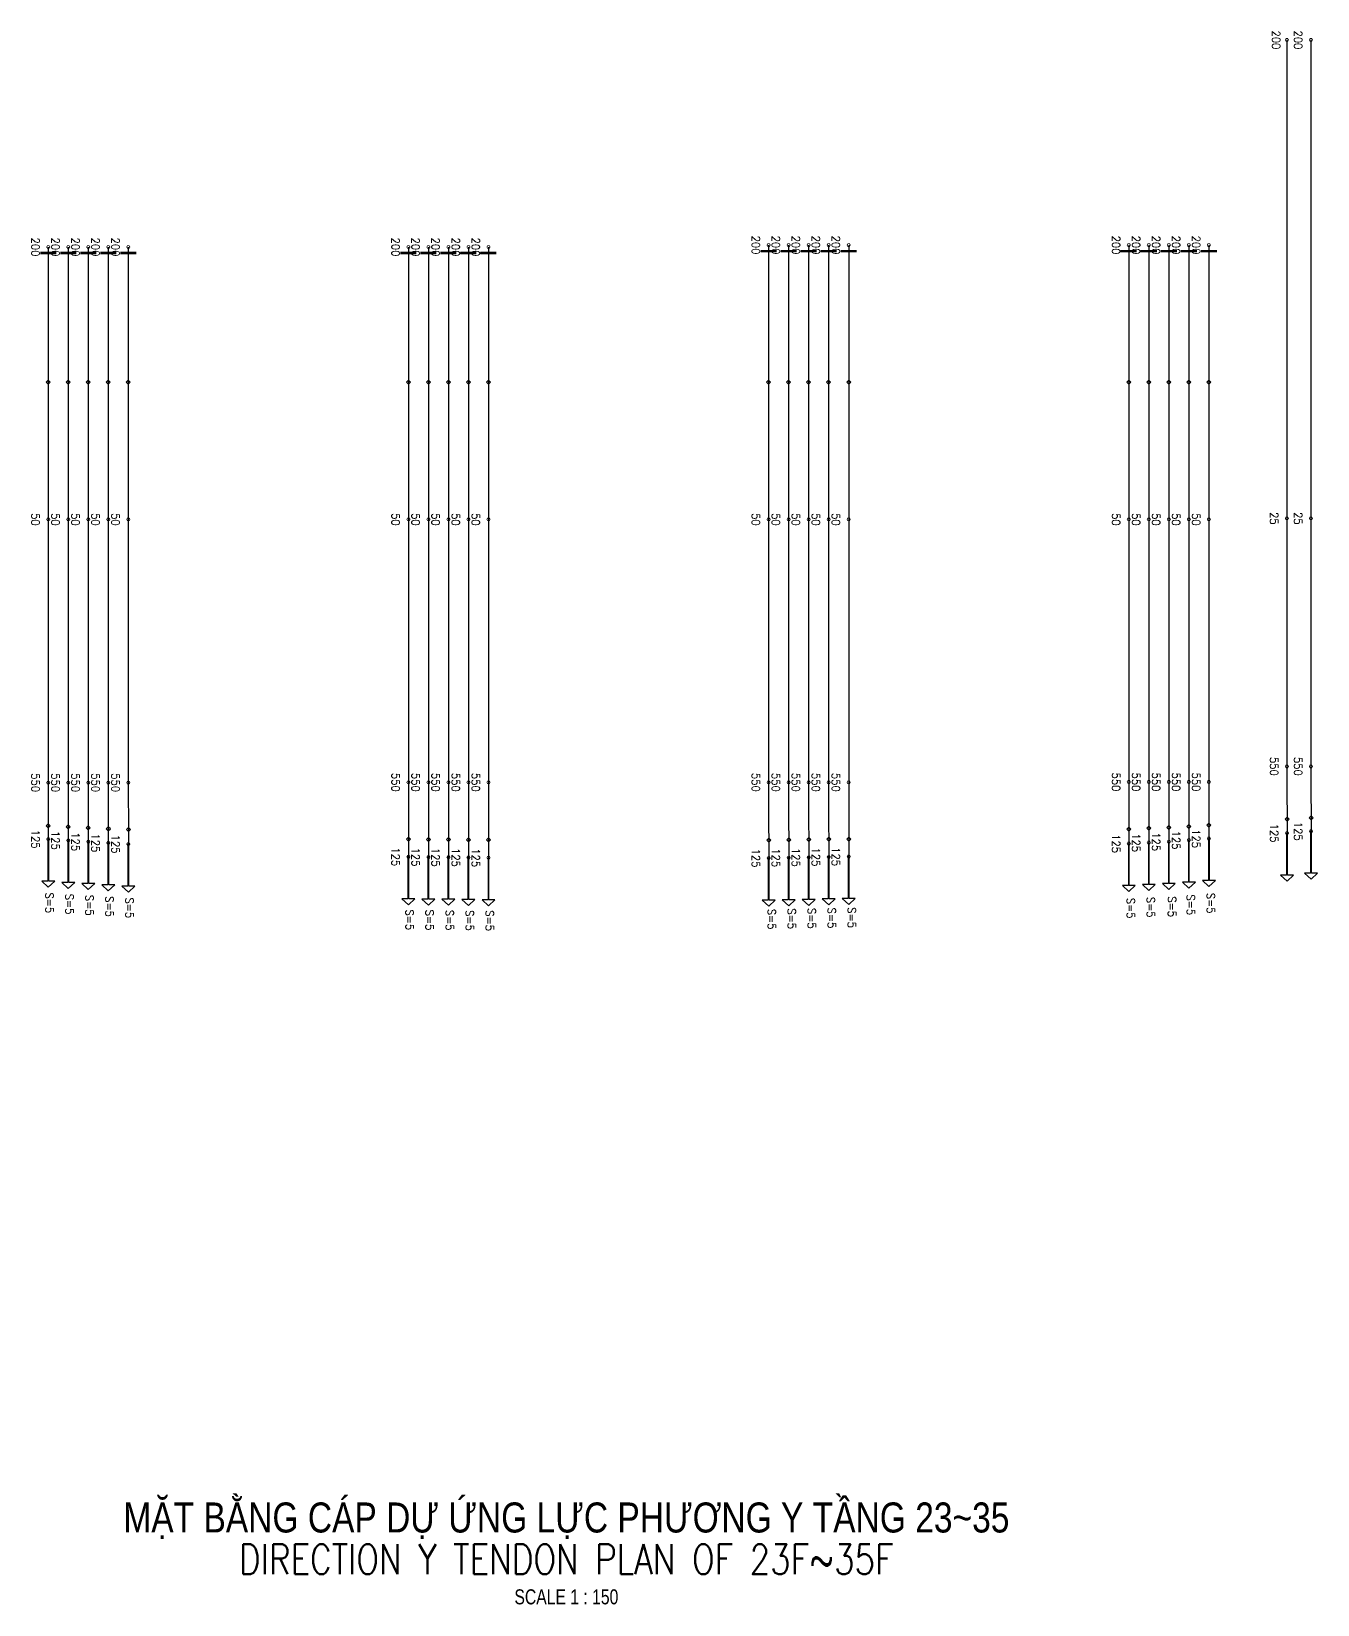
# Model space of a CAD drawing. Header units: millimetres. Extents: x -179076 to 505271, y -18667 to 80933.
# Drawn here: x 431632 to 463767, y 18374 to 57688 of the extents above; entities that cross this region are included whole.
import ezdxf
from ezdxf.enums import TextEntityAlignment as Align

# ---------------------------------------------------------------- set-up
doc = ezdxf.new("R2010")
doc.units = ezdxf.units.MM
doc.layers.get('0').update_dxf_attribs({"lineweight": 20})
doc.layers.add('Current_plane_Tendon', color=7, linetype='Continuous', true_color=0xab0000)
for name, color, linetype, lineweight in [('NDC_S_ANNO', 7, 'Continuous', 20), ('NDC_S_ENG TITLE', 3, 'Continuous', 20), ('NDC_S_TEXT SYMBOL', 7, 'Continuous', 20), ('NDC_S_VN TEXT', 7, 'Continuous', 20), ('NDC_S_VN TITLE', 6, 'Continuous', 35)]:
    doc.layers.add(name, color=color, linetype=linetype, lineweight=lineweight)
doc.styles.add('NDC_ANNO', font='', dxfattribs={"width": 0.8})
doc.styles.add('NDC_EN TXT', font='romans.shx', dxfattribs={"width": 0.8})
doc.styles.add('NDC_VIE TXT', font='arial.ttf', dxfattribs={"width": 0.8})
doc.styles.get("Standard").update_dxf_attribs({"font": 'arial.ttf'})
doc.styles.get('NDC_ANNO').set_extended_font_data('Dotum')

# ---------------------------------------------------------------- blocks, each defined once
blk = doc.blocks.new('Drawing name_symbol')
at = {"layer": 'NDC_S_ENG TITLE', "style": 'NDC_EN TXT', "width": 0.8}
blk.add_attdef('SECTDET1', text='', height=5, dxfattribs=at).set_placement((0, 1.01), align=Align.CENTER)
at = {"layer": 'NDC_S_TEXT SYMBOL', "lineweight": 25, "style": 'NDC_ANNO', "width": 0.8}
blk.add_attdef('SSCALE', text='', height=2.5, dxfattribs=at).set_placement((0, -4), align=Align.CENTER)
at = {"layer": 'NDC_S_VN TITLE', "style": 'NDC_VIE TXT', "width": 0.8}
blk.add_attdef('SECTDET2', text='', height=5, dxfattribs=at).set_placement((0, 7.97), align=Align.CENTER)
blk = doc.blocks.new('A$Cc1cc997c')
at = {"layer": 'Current_plane_Tendon', "color": 14, "linetype": 'Continuous', "true_color": 0xab0000}
for points, elevation in [([(49690, -20223, 20, 20, 0), (49670, -20188, 20, 20, 0), (49630, -20188, 20, 20, 0), (49610, -20223, 20, 20, 0), (49630, -20257, 20, 20, 0), (49670, -20257, 20, 20, 0)], -50), ([(50290, -20223, 20, 20, 0), (50270, -20188, 20, 20, 0), (50230, -20188, 20, 20, 0), (50210, -20223, 20, 20, 0), (50230, -20257, 20, 20, 0), (50270, -20257, 20, 20, 0)], -50), ([(18740, -25399, 20, 20, 0), (18720, -25365, 20, 20, 0), (18680, -25365, 20, 20, 0), (18660, -25399, 20, 20, 0), (18680, -25434, 20, 20, 0), (18720, -25434, 20, 20, 0)], -200), ([(19240, -25399, 20, 20, 0), (19220, -25365, 20, 20, 0), (19180, -25365, 20, 20, 0), (19160, -25399, 20, 20, 0), (19180, -25434, 20, 20, 0), (19220, -25434, 20, 20, 0)], -200), ([(19740, -25399, 20, 20, 0), (19720, -25365, 20, 20, 0), (19680, -25365, 20, 20, 0), (19660, -25399, 20, 20, 0), (19680, -25434, 20, 20, 0), (19720, -25434, 20, 20, 0)], -200), ([(20240, -25399, 20, 20, 0), (20220, -25365, 20, 20, 0), (20180, -25365, 20, 20, 0), (20160, -25399, 20, 20, 0), (20180, -25434, 20, 20, 0), (20220, -25434, 20, 20, 0)], -200), ([(20740, -25399, 20, 20, 0), (20720, -25365, 20, 20, 0), (20680, -25365, 20, 20, 0), (20660, -25399, 20, 20, 0), (20680, -25434, 20, 20, 0), (20720, -25434, 20, 20, 0)], -200), ([(27740, -25399, 20, 20, 0), (27720, -25365, 20, 20, 0), (27680, -25365, 20, 20, 0), (27660, -25399, 20, 20, 0), (27680, -25434, 20, 20, 0), (27720, -25434, 20, 20, 0)], -200), ([(28240, -25399, 20, 20, 0), (28220, -25365, 20, 20, 0), (28180, -25365, 20, 20, 0), (28160, -25399, 20, 20, 0), (28180, -25434, 20, 20, 0), (28220, -25434, 20, 20, 0)], -200), ([(28740, -25399, 20, 20, 0), (28720, -25365, 20, 20, 0), (28680, -25365, 20, 20, 0), (28660, -25399, 20, 20, 0), (28680, -25434, 20, 20, 0), (28720, -25434, 20, 20, 0)], -200), ([(29240, -25399, 20, 20, 0), (29220, -25365, 20, 20, 0), (29180, -25365, 20, 20, 0), (29160, -25399, 20, 20, 0), (29180, -25434, 20, 20, 0), (29220, -25434, 20, 20, 0)], -200), ([(29740, -25399, 20, 20, 0), (29720, -25365, 20, 20, 0), (29680, -25365, 20, 20, 0), (29660, -25399, 20, 20, 0), (29680, -25434, 20, 20, 0), (29720, -25434, 20, 20, 0)], -200), ([(36740, -25350, 20, 20, 0), (36720, -25315, 20, 20, 0), (36680, -25315, 20, 20, 0), (36660, -25350, 20, 20, 0), (36680, -25385, 20, 20, 0), (36720, -25385, 20, 20, 0)], -200), ([(37240, -25350, 20, 20, 0), (37220, -25315, 20, 20, 0), (37180, -25315, 20, 20, 0), (37160, -25350, 20, 20, 0), (37180, -25385, 20, 20, 0), (37220, -25385, 20, 20, 0)], -200), ([(37740, -25350, 20, 20, 0), (37720, -25315, 20, 20, 0), (37680, -25315, 20, 20, 0), (37660, -25350, 20, 20, 0), (37680, -25385, 20, 20, 0), (37720, -25385, 20, 20, 0)], -200), ([(38240, -25350, 20, 20, 0), (38220, -25315, 20, 20, 0), (38180, -25315, 20, 20, 0), (38160, -25350, 20, 20, 0), (38180, -25385, 20, 20, 0), (38220, -25385, 20, 20, 0)], -200), ([(38740, -25350, 20, 20, 0), (38720, -25315, 20, 20, 0), (38680, -25315, 20, 20, 0), (38660, -25350, 20, 20, 0), (38680, -25385, 20, 20, 0), (38720, -25385, 20, 20, 0)], -200), ([(45740, -25350, 20, 20, 0), (45720, -25315, 20, 20, 0), (45680, -25315, 20, 20, 0), (45660, -25350, 20, 20, 0), (45680, -25385, 20, 20, 0), (45720, -25385, 20, 20, 0)], -200), ([(46240, -25350, 20, 20, 0), (46220, -25315, 20, 20, 0), (46180, -25315, 20, 20, 0), (46160, -25350, 20, 20, 0), (46180, -25385, 20, 20, 0), (46220, -25385, 20, 20, 0)], -200), ([(46740, -25350, 20, 20, 0), (46720, -25315, 20, 20, 0), (46680, -25315, 20, 20, 0), (46660, -25350, 20, 20, 0), (46680, -25385, 20, 20, 0), (46720, -25385, 20, 20, 0)], -200), ([(47240, -25350, 20, 20, 0), (47220, -25315, 20, 20, 0), (47180, -25315, 20, 20, 0), (47160, -25350, 20, 20, 0), (47180, -25385, 20, 20, 0), (47220, -25385, 20, 20, 0)], -200), ([(47740, -25350, 20, 20, 0), (47720, -25315, 20, 20, 0), (47680, -25315, 20, 20, 0), (47660, -25350, 20, 20, 0), (47680, -25385, 20, 20, 0), (47720, -25385, 20, 20, 0)], -200), ([(18740, -32206, 20, 20, 0), (18720, -32171, 20, 20, 0), (18680, -32171, 20, 20, 0), (18660, -32206, 20, 20, 0), (18680, -32240, 20, 20, 0), (18720, -32240, 20, 20, 0)], -350), ([(19240, -32206, 20, 20, 0), (19220, -32171, 20, 20, 0), (19180, -32171, 20, 20, 0), (19160, -32206, 20, 20, 0), (19180, -32240, 20, 20, 0), (19220, -32240, 20, 20, 0)], -350), ([(19740, -32206, 20, 20, 0), (19720, -32171, 20, 20, 0), (19680, -32171, 20, 20, 0), (19660, -32206, 20, 20, 0), (19680, -32240, 20, 20, 0), (19720, -32240, 20, 20, 0)], -350), ([(20240, -32206, 20, 20, 0), (20220, -32171, 20, 20, 0), (20180, -32171, 20, 20, 0), (20160, -32206, 20, 20, 0), (20180, -32240, 20, 20, 0), (20220, -32240, 20, 20, 0)], -350), ([(20740, -32206, 20, 20, 0), (20720, -32171, 20, 20, 0), (20680, -32171, 20, 20, 0), (20660, -32206, 20, 20, 0), (20680, -32240, 20, 20, 0), (20720, -32240, 20, 20, 0)], -350), ([(27740, -32206, 20, 20, 0), (27720, -32171, 20, 20, 0), (27680, -32171, 20, 20, 0), (27660, -32206, 20, 20, 0), (27680, -32240, 20, 20, 0), (27720, -32240, 20, 20, 0)], -350), ([(28240, -32206, 20, 20, 0), (28220, -32171, 20, 20, 0), (28180, -32171, 20, 20, 0), (28160, -32206, 20, 20, 0), (28180, -32240, 20, 20, 0), (28220, -32240, 20, 20, 0)], -350), ([(28740, -32206, 20, 20, 0), (28720, -32171, 20, 20, 0), (28680, -32171, 20, 20, 0), (28660, -32206, 20, 20, 0), (28680, -32240, 20, 20, 0), (28720, -32240, 20, 20, 0)], -350), ([(29240, -32206, 20, 20, 0), (29220, -32171, 20, 20, 0), (29180, -32171, 20, 20, 0), (29160, -32206, 20, 20, 0), (29180, -32240, 20, 20, 0), (29220, -32240, 20, 20, 0)], -350), ([(29740, -32206, 20, 20, 0), (29720, -32171, 20, 20, 0), (29680, -32171, 20, 20, 0), (29660, -32206, 20, 20, 0), (29680, -32240, 20, 20, 0), (29720, -32240, 20, 20, 0)], -350), ([(36740, -32206, 20, 20, 0), (36720, -32171, 20, 20, 0), (36680, -32171, 20, 20, 0), (36660, -32206, 20, 20, 0), (36680, -32240, 20, 20, 0), (36720, -32240, 20, 20, 0)], -350), ([(37240, -32206, 20, 20, 0), (37220, -32171, 20, 20, 0), (37180, -32171, 20, 20, 0), (37160, -32206, 20, 20, 0), (37180, -32240, 20, 20, 0), (37220, -32240, 20, 20, 0)], -350), ([(37740, -32206, 20, 20, 0), (37720, -32171, 20, 20, 0), (37680, -32171, 20, 20, 0), (37660, -32206, 20, 20, 0), (37680, -32240, 20, 20, 0), (37720, -32240, 20, 20, 0)], -350), ([(38240, -32206, 20, 20, 0), (38220, -32171, 20, 20, 0), (38180, -32171, 20, 20, 0), (38160, -32206, 20, 20, 0), (38180, -32240, 20, 20, 0), (38220, -32240, 20, 20, 0)], -350), ([(38740, -32206, 20, 20, 0), (38720, -32171, 20, 20, 0), (38680, -32171, 20, 20, 0), (38660, -32206, 20, 20, 0), (38680, -32240, 20, 20, 0), (38720, -32240, 20, 20, 0)], -350), ([(45740, -32206, 20, 20, 0), (45720, -32171, 20, 20, 0), (45680, -32171, 20, 20, 0), (45660, -32206, 20, 20, 0), (45680, -32240, 20, 20, 0), (45720, -32240, 20, 20, 0)], -350), ([(46240, -32206, 20, 20, 0), (46220, -32171, 20, 20, 0), (46180, -32171, 20, 20, 0), (46160, -32206, 20, 20, 0), (46180, -32240, 20, 20, 0), (46220, -32240, 20, 20, 0)], -350), ([(46740, -32206, 20, 20, 0), (46720, -32171, 20, 20, 0), (46680, -32171, 20, 20, 0), (46660, -32206, 20, 20, 0), (46680, -32240, 20, 20, 0), (46720, -32240, 20, 20, 0)], -350), ([(47240, -32206, 20, 20, 0), (47220, -32171, 20, 20, 0), (47180, -32171, 20, 20, 0), (47160, -32206, 20, 20, 0), (47180, -32240, 20, 20, 0), (47220, -32240, 20, 20, 0)], -350), ([(47740, -32206, 20, 20, 0), (47720, -32171, 20, 20, 0), (47680, -32171, 20, 20, 0), (47660, -32206, 20, 20, 0), (47680, -32240, 20, 20, 0), (47720, -32240, 20, 20, 0)], -350), ([(49690, -32180, 20, 20, 0), (49670, -32146, 20, 20, 0), (49630, -32146, 20, 20, 0), (49610, -32180, 20, 20, 0), (49630, -32215, 20, 20, 0), (49670, -32215, 20, 20, 0)], -225), ([(50290, -32180, 20, 20, 0), (50270, -32146, 20, 20, 0), (50230, -32146, 20, 20, 0), (50210, -32180, 20, 20, 0), (50230, -32215, 20, 20, 0), (50270, -32215, 20, 20, 0)], -225), ([(49690, -38379, 20, 20, 0), (49670, -38345, 20, 20, 0), (49630, -38345, 20, 20, 0), (49610, -38379, 20, 20, 0), (49630, -38414, 20, 20, 0), (49670, -38414, 20, 20, 0)], -16), ([(50290, -38379, 20, 20, 0), (50270, -38345, 20, 20, 0), (50230, -38345, 20, 20, 0), (50210, -38379, 20, 20, 0), (50230, -38414, 20, 20, 0), (50270, -38414, 20, 20, 0)], -16), ([(18740, -38786, 20, 20, 0), (18720, -38751, 20, 20, 0), (18680, -38751, 20, 20, 0), (18660, -38786, 20, 20, 0), (18680, -38820, 20, 20, 0), (18720, -38820, 20, 20, 0)], 75), ([(19240, -38786, 20, 20, 0), (19220, -38751, 20, 20, 0), (19180, -38751, 20, 20, 0), (19160, -38786, 20, 20, 0), (19180, -38820, 20, 20, 0), (19220, -38820, 20, 20, 0)], 75), ([(19740, -38786, 20, 20, 0), (19720, -38751, 20, 20, 0), (19680, -38751, 20, 20, 0), (19660, -38786, 20, 20, 0), (19680, -38820, 20, 20, 0), (19720, -38820, 20, 20, 0)], 75), ([(20240, -38786, 20, 20, 0), (20220, -38751, 20, 20, 0), (20180, -38751, 20, 20, 0), (20160, -38786, 20, 20, 0), (20180, -38820, 20, 20, 0), (20220, -38820, 20, 20, 0)], 75), ([(20740, -38786, 20, 20, 0), (20720, -38751, 20, 20, 0), (20680, -38751, 20, 20, 0), (20660, -38786, 20, 20, 0), (20680, -38820, 20, 20, 0), (20720, -38820, 20, 20, 0)], 75), ([(27740, -38777, 20, 20, 0), (27720, -38743, 20, 20, 0), (27680, -38743, 20, 20, 0), (27660, -38777, 20, 20, 0), (27680, -38812, 20, 20, 0), (27720, -38812, 20, 20, 0)], 75), ([(28240, -38777, 20, 20, 0), (28220, -38743, 20, 20, 0), (28180, -38743, 20, 20, 0), (28160, -38777, 20, 20, 0), (28180, -38812, 20, 20, 0), (28220, -38812, 20, 20, 0)], 75), ([(28740, -38777, 20, 20, 0), (28720, -38743, 20, 20, 0), (28680, -38743, 20, 20, 0), (28660, -38777, 20, 20, 0), (28680, -38812, 20, 20, 0), (28720, -38812, 20, 20, 0)], 75), ([(29240, -38777, 20, 20, 0), (29220, -38743, 20, 20, 0), (29180, -38743, 20, 20, 0), (29160, -38777, 20, 20, 0), (29180, -38812, 20, 20, 0), (29220, -38812, 20, 20, 0)], 75), ([(29740, -38777, 20, 20, 0), (29720, -38743, 20, 20, 0), (29680, -38743, 20, 20, 0), (29660, -38777, 20, 20, 0), (29680, -38812, 20, 20, 0), (29720, -38812, 20, 20, 0)], 75), ([(36740, -38778, 20, 20, 0), (36720, -38743, 20, 20, 0), (36680, -38743, 20, 20, 0), (36660, -38778, 20, 20, 0), (36680, -38812, 20, 20, 0), (36720, -38812, 20, 20, 0)], 75), ([(37240, -38778, 20, 20, 0), (37220, -38743, 20, 20, 0), (37180, -38743, 20, 20, 0), (37160, -38778, 20, 20, 0), (37180, -38812, 20, 20, 0), (37220, -38812, 20, 20, 0)], 75), ([(37740, -38778, 20, 20, 0), (37720, -38743, 20, 20, 0), (37680, -38743, 20, 20, 0), (37660, -38778, 20, 20, 0), (37680, -38812, 20, 20, 0), (37720, -38812, 20, 20, 0)], 75), ([(38240, -38778, 20, 20, 0), (38220, -38743, 20, 20, 0), (38180, -38743, 20, 20, 0), (38160, -38778, 20, 20, 0), (38180, -38812, 20, 20, 0), (38220, -38812, 20, 20, 0)], 75), ([(38740, -38778, 20, 20, 0), (38720, -38743, 20, 20, 0), (38680, -38743, 20, 20, 0), (38660, -38778, 20, 20, 0), (38680, -38812, 20, 20, 0), (38720, -38812, 20, 20, 0)], 75), ([(45740, -38768, 20, 20, 0), (45720, -38733, 20, 20, 0), (45680, -38733, 20, 20, 0), (45660, -38768, 20, 20, 0), (45680, -38803, 20, 20, 0), (45720, -38803, 20, 20, 0)], 75), ([(46240, -38768, 20, 20, 0), (46220, -38733, 20, 20, 0), (46180, -38733, 20, 20, 0), (46160, -38768, 20, 20, 0), (46180, -38803, 20, 20, 0), (46220, -38803, 20, 20, 0)], 75), ([(46740, -38768, 20, 20, 0), (46720, -38733, 20, 20, 0), (46680, -38733, 20, 20, 0), (46660, -38768, 20, 20, 0), (46680, -38803, 20, 20, 0), (46720, -38803, 20, 20, 0)], 75), ([(47240, -38768, 20, 20, 0), (47220, -38733, 20, 20, 0), (47180, -38733, 20, 20, 0), (47160, -38768, 20, 20, 0), (47180, -38803, 20, 20, 0), (47220, -38803, 20, 20, 0)], 75), ([(47740, -38768, 20, 20, 0), (47720, -38733, 20, 20, 0), (47680, -38733, 20, 20, 0), (47660, -38768, 20, 20, 0), (47680, -38803, 20, 20, 0), (47720, -38803, 20, 20, 0)], 75), ([(49693, -40047, 20, 20, 0), (49673, -40012, 20, 20, 0), (49633, -40012, 20, 20, 0), (49613, -40047, 20, 20, 0), (49633, -40081, 20, 20, 0), (49673, -40081, 20, 20, 0)], -91), ([(50293, -40000, 20, 20, 0), (50273, -39965, 20, 20, 0), (50233, -39965, 20, 20, 0), (50213, -40000, 20, 20, 0), (50233, -40035, 20, 20, 0), (50273, -40035, 20, 20, 0)], -91)]:
    blk.add_lwpolyline(points, format="xyseb", close=True, dxfattribs=dict(at, elevation=elevation))
for points in [[(18900, -25549, 60, 60, 0), (18500, -25549, 60, 60, 0)], [(19400, -25549, 60, 60, 0), (19000, -25549, 60, 60, 0)], [(19900, -25549, 60, 60, 0), (19500, -25549, 60, 60, 0)], [(20400, -25549, 60, 60, 0), (20000, -25549, 60, 60, 0)], [(20900, -25549, 60, 60, 0), (20500, -25549, 60, 60, 0)], [(27900, -25549, 60, 60, 0), (27500, -25549, 60, 60, 0)], [(28400, -25549, 60, 60, 0), (28000, -25549, 60, 60, 0)], [(28900, -25549, 60, 60, 0), (28500, -25549, 60, 60, 0)], [(29400, -25549, 60, 60, 0), (29000, -25549, 60, 60, 0)], [(29900, -25549, 60, 60, 0), (29500, -25549, 60, 60, 0)]]:
    blk.add_lwpolyline(points, format="xyseb", dxfattribs=at)
at = {"layer": 'Current_plane_Tendon', "color": 14, "linetype": 'Continuous', "true_color": 0xab0000, "elevation": -200}
for points in [[(36900, -25500, 60, 60, 0), (36500, -25500, 60, 60, 0)], [(37400, -25500, 60, 60, 0), (37000, -25500, 60, 60, 0)], [(37900, -25500, 60, 60, 0), (37500, -25500, 60, 60, 0)], [(38400, -25500, 60, 60, 0), (38000, -25500, 60, 60, 0)], [(38900, -25500, 60, 60, 0), (38500, -25500, 60, 60, 0)], [(45900, -25500, 60, 60, 0), (45500, -25500, 60, 60, 0)], [(46400, -25500, 60, 60, 0), (46000, -25500, 60, 60, 0)], [(46900, -25500, 60, 60, 0), (46500, -25500, 60, 60, 0)], [(47400, -25500, 60, 60, 0), (47000, -25500, 60, 60, 0)], [(47900, -25500, 60, 60, 0), (47500, -25500, 60, 60, 0)]]:
    blk.add_lwpolyline(points, format="xyseb", dxfattribs=at)
at = {"layer": 'Current_plane_Tendon', "color": 14, "linetype": 'Continuous', "true_color": 0xab0000}
for points in [[(18750, -28778), (18700, -28728), (18650, -28778), (18700, -28828), (18750, -28778)], [(19250, -28778), (19200, -28728), (19150, -28778), (19200, -28828), (19250, -28778)], [(19750, -28778), (19700, -28728), (19650, -28778), (19700, -28828), (19750, -28778)], [(20250, -28778), (20200, -28728), (20150, -28778), (20200, -28828), (20250, -28778)], [(20750, -28778), (20700, -28728), (20650, -28778), (20700, -28828), (20750, -28778)], [(27750, -28778), (27700, -28728), (27650, -28778), (27700, -28828), (27750, -28778)], [(28250, -28778), (28200, -28728), (28150, -28778), (28200, -28828), (28250, -28778)], [(28750, -28778), (28700, -28728), (28650, -28778), (28700, -28828), (28750, -28778)], [(29250, -28778), (29200, -28728), (29150, -28778), (29200, -28828), (29250, -28778)], [(29750, -28778), (29700, -28728), (29650, -28778), (29700, -28828), (29750, -28778)], [(36750, -28778), (36700, -28728), (36650, -28778), (36700, -28828), (36750, -28778)], [(37250, -28778), (37200, -28728), (37150, -28778), (37200, -28828), (37250, -28778)], [(37750, -28778), (37700, -28728), (37650, -28778), (37700, -28828), (37750, -28778)], [(38250, -28778), (38200, -28728), (38150, -28778), (38200, -28828), (38250, -28778)], [(38750, -28778), (38700, -28728), (38650, -28778), (38700, -28828), (38750, -28778)], [(45750, -28778), (45700, -28728), (45650, -28778), (45700, -28828), (45750, -28778)], [(46250, -28778), (46200, -28728), (46150, -28778), (46200, -28828), (46250, -28778)], [(46750, -28778), (46700, -28728), (46650, -28778), (46700, -28828), (46750, -28778)], [(47250, -28778), (47200, -28728), (47150, -28778), (47200, -28828), (47250, -28778)], [(47750, -28778), (47700, -28728), (47650, -28778), (47700, -28828), (47750, -28778)], [(18689, -40198), (18689, -41248), (18539, -41248), (18701, -41398), (18863, -41248), (18713, -41248), (18713, -40198)], [(19189, -40229), (19189, -41279), (19039, -41279), (19201, -41429), (19363, -41279), (19213, -41279), (19213, -40229)], [(19689, -40260), (19689, -41310), (19539, -41310), (19701, -41460), (19863, -41310), (19713, -41310), (19713, -40260)], [(20189, -40291), (20189, -41341), (20039, -41341), (20201, -41491), (20363, -41341), (20213, -41341), (20213, -40291)], [(20689, -40322), (20689, -41372), (20539, -41372), (20701, -41522), (20863, -41372), (20713, -41372), (20713, -40322)], [(45688, -40308), (45688, -41358), (45538, -41358), (45700, -41508), (45862, -41358), (45712, -41358), (45712, -40308)], [(46188, -40284), (46188, -41334), (46038, -41334), (46200, -41484), (46362, -41334), (46212, -41334), (46212, -40284)], [(46688, -40260), (46688, -41310), (46538, -41310), (46700, -41460), (46862, -41310), (46712, -41310), (46712, -40260)], [(47188, -40221), (47188, -41271), (47038, -41271), (47200, -41421), (47362, -41271), (47212, -41271), (47212, -40221)], [(47688, -40183), (47688, -41233), (47538, -41233), (47700, -41383), (47862, -41233), (47712, -41233), (47712, -40183)], [(27688, -40640), (27688, -41690), (27538, -41690), (27700, -41840), (27862, -41690), (27712, -41690), (27712, -40640)], [(28188, -40645), (28188, -41695), (28038, -41695), (28200, -41845), (28362, -41695), (28212, -41695), (28212, -40645)], [(28688, -40650), (28688, -41700), (28538, -41700), (28700, -41850), (28862, -41700), (28712, -41700), (28712, -40650)], [(29188, -40656), (29188, -41706), (29038, -41706), (29200, -41856), (29362, -41706), (29212, -41706), (29212, -40656)], [(29688, -40661), (29688, -41711), (29538, -41711), (29700, -41861), (29862, -41711), (29712, -41711), (29712, -40661)], [(36690, -40670), (36690, -41720), (36540, -41720), (36702, -41870), (36864, -41720), (36714, -41720), (36714, -40670)], [(37190, -40661), (37190, -41711), (37040, -41711), (37202, -41861), (37364, -41711), (37214, -41711), (37214, -40661)], [(37690, -40652), (37690, -41702), (37540, -41702), (37702, -41852), (37864, -41702), (37714, -41702), (37714, -40652)], [(38190, -40642), (38190, -41692), (38040, -41692), (38202, -41842), (38364, -41692), (38214, -41692), (38214, -40642)], [(38690, -40633), (38690, -41683), (38540, -41683), (38702, -41833), (38864, -41683), (38714, -41683), (38714, -40633)]]:
    blk.add_lwpolyline(points, close=True, dxfattribs=at)
for points, elevation in [([(49703, -39696), (49653, -39646), (49603, -39696), (49653, -39746), (49703, -39696)], 34), ([(50303, -39661), (50253, -39611), (50203, -39661), (50253, -39711), (50303, -39661)], 34), ([(18751, -39867), (18701, -39817), (18651, -39867), (18701, -39917), (18751, -39867)], 125), ([(19251, -39891), (19201, -39841), (19151, -39891), (19201, -39941), (19251, -39891)], 125), ([(19751, -39914), (19701, -39864), (19651, -39914), (19701, -39964), (19751, -39914)], 125), ([(20251, -39937), (20201, -39887), (20151, -39937), (20201, -39987), (20251, -39937)], 125), ([(20751, -39960), (20701, -39910), (20651, -39960), (20701, -40010), (20751, -39960)], 125), ([(45750, -39945), (45700, -39895), (45650, -39945), (45700, -39995), (45750, -39945)], 125), ([(46250, -39927), (46200, -39877), (46150, -39927), (46200, -39977), (46250, -39927)], 125), ([(46750, -39909), (46700, -39859), (46650, -39909), (46700, -39959), (46750, -39909)], 125), ([(47250, -39880), (47200, -39830), (47150, -39880), (47200, -39930), (47250, -39880)], 125), ([(47750, -39851), (47700, -39801), (47650, -39851), (47700, -39901), (47750, -39851)], 125), ([(49641, -40047), (49641, -41097), (49491, -41097), (49653, -41247), (49815, -41097), (49665, -41097), (49665, -40047)], -91), ([(50241, -40000), (50241, -41050), (50091, -41050), (50253, -41200), (50415, -41050), (50265, -41050), (50265, -40000)], -91), ([(27750, -40199), (27700, -40149), (27650, -40199), (27700, -40249), (27750, -40199)], 125), ([(28250, -40203), (28200, -40153), (28150, -40203), (28200, -40253), (28250, -40203)], 125), ([(28750, -40207), (28700, -40157), (28650, -40207), (28700, -40257), (28750, -40207)], 125), ([(29250, -40211), (29200, -40161), (29150, -40211), (29200, -40261), (29250, -40211)], 125), ([(29750, -40215), (29700, -40165), (29650, -40215), (29700, -40265), (29750, -40215)], 125), ([(36752, -40221), (36702, -40171), (36652, -40221), (36702, -40271), (36752, -40221)], 125), ([(37252, -40215), (37202, -40165), (37152, -40215), (37202, -40265), (37252, -40215)], 125), ([(37752, -40208), (37702, -40158), (37652, -40208), (37702, -40258), (37752, -40208)], 125), ([(38252, -40201), (38202, -40151), (38152, -40201), (38202, -40251), (38252, -40201)], 125), ([(38752, -40194), (38702, -40144), (38652, -40194), (38702, -40244), (38752, -40194)], 125)]:
    blk.add_lwpolyline(points, close=True, dxfattribs=dict(at, elevation=elevation))
for points in [[(18741, -40198, 20, 20, 0), (18721, -40164, 20, 20, 0), (18681, -40164, 20, 20, 0), (18661, -40198, 20, 20, 0), (18681, -40233, 20, 20, 0), (18721, -40233, 20, 20, 0)], [(19241, -40229, 20, 20, 0), (19221, -40195, 20, 20, 0), (19181, -40195, 20, 20, 0), (19161, -40229, 20, 20, 0), (19181, -40264, 20, 20, 0), (19221, -40264, 20, 20, 0)], [(19741, -40260, 20, 20, 0), (19721, -40225, 20, 20, 0), (19681, -40225, 20, 20, 0), (19661, -40260, 20, 20, 0), (19681, -40295, 20, 20, 0), (19721, -40295, 20, 20, 0)], [(20241, -40291, 20, 20, 0), (20221, -40256, 20, 20, 0), (20181, -40256, 20, 20, 0), (20161, -40291, 20, 20, 0), (20181, -40325, 20, 20, 0), (20221, -40325, 20, 20, 0)], [(20741, -40322, 20, 20, 0), (20721, -40287, 20, 20, 0), (20681, -40287, 20, 20, 0), (20661, -40322, 20, 20, 0), (20681, -40356, 20, 20, 0), (20721, -40356, 20, 20, 0)], [(45740, -40308, 20, 20, 0), (45720, -40273, 20, 20, 0), (45680, -40273, 20, 20, 0), (45660, -40308, 20, 20, 0), (45680, -40342, 20, 20, 0), (45720, -40342, 20, 20, 0)], [(46240, -40284, 20, 20, 0), (46220, -40249, 20, 20, 0), (46180, -40249, 20, 20, 0), (46160, -40284, 20, 20, 0), (46180, -40318, 20, 20, 0), (46220, -40318, 20, 20, 0)], [(46740, -40260, 20, 20, 0), (46720, -40225, 20, 20, 0), (46680, -40225, 20, 20, 0), (46660, -40260, 20, 20, 0), (46680, -40295, 20, 20, 0), (46720, -40295, 20, 20, 0)], [(47240, -40221, 20, 20, 0), (47220, -40187, 20, 20, 0), (47180, -40187, 20, 20, 0), (47160, -40221, 20, 20, 0), (47180, -40256, 20, 20, 0), (47220, -40256, 20, 20, 0)], [(47740, -40183, 20, 20, 0), (47720, -40148, 20, 20, 0), (47680, -40148, 20, 20, 0), (47660, -40183, 20, 20, 0), (47680, -40217, 20, 20, 0), (47720, -40217, 20, 20, 0)], [(27740, -40640, 20, 20, 0), (27720, -40605, 20, 20, 0), (27680, -40605, 20, 20, 0), (27660, -40640, 20, 20, 0), (27680, -40675, 20, 20, 0), (27720, -40675, 20, 20, 0)], [(28240, -40645, 20, 20, 0), (28220, -40611, 20, 20, 0), (28180, -40611, 20, 20, 0), (28160, -40645, 20, 20, 0), (28180, -40680, 20, 20, 0), (28220, -40680, 20, 20, 0)], [(28740, -40650, 20, 20, 0), (28720, -40616, 20, 20, 0), (28680, -40616, 20, 20, 0), (28660, -40650, 20, 20, 0), (28680, -40685, 20, 20, 0), (28720, -40685, 20, 20, 0)], [(29240, -40656, 20, 20, 0), (29220, -40621, 20, 20, 0), (29180, -40621, 20, 20, 0), (29160, -40656, 20, 20, 0), (29180, -40690, 20, 20, 0), (29220, -40690, 20, 20, 0)], [(29740, -40661, 20, 20, 0), (29720, -40626, 20, 20, 0), (29680, -40626, 20, 20, 0), (29660, -40661, 20, 20, 0), (29680, -40696, 20, 20, 0), (29720, -40696, 20, 20, 0)], [(36742, -40670, 20, 20, 0), (36722, -40635, 20, 20, 0), (36682, -40635, 20, 20, 0), (36662, -40670, 20, 20, 0), (36682, -40704, 20, 20, 0), (36722, -40704, 20, 20, 0)], [(37242, -40661, 20, 20, 0), (37222, -40626, 20, 20, 0), (37182, -40626, 20, 20, 0), (37162, -40661, 20, 20, 0), (37182, -40695, 20, 20, 0), (37222, -40695, 20, 20, 0)], [(37742, -40652, 20, 20, 0), (37722, -40617, 20, 20, 0), (37682, -40617, 20, 20, 0), (37662, -40652, 20, 20, 0), (37682, -40686, 20, 20, 0), (37722, -40686, 20, 20, 0)], [(38242, -40642, 20, 20, 0), (38222, -40608, 20, 20, 0), (38182, -40608, 20, 20, 0), (38162, -40642, 20, 20, 0), (38182, -40677, 20, 20, 0), (38222, -40677, 20, 20, 0)], [(38742, -40633, 20, 20, 0), (38722, -40599, 20, 20, 0), (38682, -40599, 20, 20, 0), (38662, -40633, 20, 20, 0), (38682, -40668, 20, 20, 0), (38722, -40668, 20, 20, 0)]]:
    blk.add_lwpolyline(points, format="xyseb", close=True, dxfattribs=at)
for points in [[(49650, -20223, -50), (49650, -21044, -55), (49650, -21865, -72), (49650, -22686, -99), (49650, -28896, -138), (49650, -29717, -176), (49650, -30538, -203), (49650, -31359, -220), (49650, -32180, -225), (49650, -33001, -220), (49650, -33822, -203), (49650, -34643, -176), (49650, -35464, -138), (49650, -36285, -99), (49650, -37106, -72), (49650, -37927, -55), (49650, -38748, -50)], [(50250, -20223, -50), (50250, -21044, -55), (50250, -21865, -72), (50250, -22686, -99), (50250, -28896, -138), (50250, -29717, -176), (50250, -30538, -203), (50250, -31359, -220), (50250, -32180, -225), (50250, -33001, -220), (50250, -33822, -203), (50250, -34643, -176), (50250, -35464, -138), (50250, -36285, -99), (50250, -37106, -72), (50250, -37927, -55), (50250, -38748, -50)], [(18700, -25399, 0), (18700, -26256, -5), (18700, -27064, -219), (18700, -27921, -242), (18700, -28778, -275), (18700, -29635, -308), (18700, -30492, -331), (18700, -31349, -345), (18700, -32206, -350), (18700, -33063, -341), (18700, -33920, -312), (18700, -34777, -266), (18700, -35634, -200), (18700, -36491, -134), (18700, -37348, -88), (18700, -38205, -59), (18700, -39062, -50)], [(19200, -25399, 0), (19200, -26256, -5), (19200, -27064, -219), (19200, -27921, -242), (19200, -28778, -275), (19200, -29635, -308), (19200, -30492, -331), (19200, -31349, -345), (19200, -32206, -350), (19200, -33063, -341), (19200, -33920, -312), (19200, -34777, -266), (19200, -35634, -200), (19200, -36491, -134), (19200, -37348, -88), (19200, -38205, -59), (19200, -39062, -50)], [(19700, -25399, 0), (19700, -26256, -5), (19700, -27064, -219), (19700, -27921, -242), (19700, -28778, -275), (19700, -29635, -308), (19700, -30492, -331), (19700, -31349, -345), (19700, -32206, -350), (19700, -33063, -341), (19700, -33920, -312), (19700, -34777, -266), (19700, -35634, -200), (19700, -36491, -134), (19700, -37348, -88), (19700, -38205, -59), (19700, -39062, -50)], [(20200, -25399, 0), (20200, -26256, -5), (20200, -27064, -219), (20200, -27921, -242), (20200, -28778, -275), (20200, -29635, -308), (20200, -30492, -331), (20200, -31349, -345), (20200, -32206, -350), (20200, -33063, -341), (20200, -33920, -312), (20200, -34777, -266), (20200, -35634, -200), (20200, -36491, -134), (20200, -37348, -88), (20200, -38205, -59), (20200, -39062, -50)], [(20700, -25399, 0), (20700, -26256, -5), (20700, -27064, -219), (20700, -27921, -242), (20700, -28778, -275), (20700, -29635, -308), (20700, -30492, -331), (20700, -31349, -345), (20700, -32206, -350), (20700, -33063, -341), (20700, -33920, -312), (20700, -34777, -266), (20700, -35634, -200), (20700, -36491, -134), (20700, -37348, -88), (20700, -38205, -59), (20700, -39062, -50)], [(27700, -25399, 0), (27700, -26256, -5), (27700, -27064, -219), (27700, -27921, -242), (27700, -28778, -275), (27700, -29635, -308), (27700, -30492, -331), (27700, -31349, -345), (27700, -32206, -350), (27700, -33063, -341), (27700, -33920, -312), (27700, -34777, -266), (27700, -35634, -200), (27700, -36491, -134), (27700, -37348, -88), (27700, -38205, -59), (27700, -39062, -50)], [(28200, -25399, 0), (28200, -26256, -5), (28200, -27064, -219), (28200, -27921, -242), (28200, -28778, -275), (28200, -29635, -308), (28200, -30492, -331), (28200, -31349, -345), (28200, -32206, -350), (28200, -33063, -341), (28200, -33920, -312), (28200, -34777, -266), (28200, -35634, -200), (28200, -36491, -134), (28200, -37348, -88), (28200, -38205, -59), (28200, -39062, -50)], [(28700, -25399, 0), (28700, -26256, -5), (28700, -27064, -219), (28700, -27921, -242), (28700, -28778, -275), (28700, -29635, -308), (28700, -30492, -331), (28700, -31349, -345), (28700, -32206, -350), (28700, -33063, -341), (28700, -33920, -312), (28700, -34777, -266), (28700, -35634, -200), (28700, -36491, -134), (28700, -37348, -88), (28700, -38205, -59), (28700, -39062, -50)], [(29200, -25399, 0), (29200, -26256, -5), (29200, -27064, -219), (29200, -27921, -242), (29200, -28778, -275), (29200, -29635, -308), (29200, -30492, -331), (29200, -31349, -345), (29200, -32206, -350), (29200, -33063, -341), (29200, -33920, -312), (29200, -34777, -266), (29200, -35634, -200), (29200, -36491, -134), (29200, -37348, -88), (29200, -38205, -59), (29200, -39062, -50)], [(29700, -25399, 0), (29700, -26256, -5), (29700, -27064, -219), (29700, -27921, -242), (29700, -28778, -275), (29700, -29635, -308), (29700, -30492, -331), (29700, -31349, -345), (29700, -32206, -350), (29700, -33063, -341), (29700, -33920, -312), (29700, -34777, -266), (29700, -35634, -200), (29700, -36491, -134), (29700, -37348, -88), (29700, -38205, -59), (29700, -39062, -50)], [(36700, -25350, -200), (36700, -26207, -205), (36700, -27064, -219), (36700, -27921, -242), (36700, -28778, -275), (36700, -29635, -308), (36700, -30492, -331), (36700, -31349, -345), (36700, -32206, -350), (36700, -33063, -341), (36700, -33920, -312), (36700, -34777, -266), (36700, -35634, -200), (36700, -36491, -134), (36700, -37348, -88), (36700, -38205, -59), (36700, -39062, -50)], [(37200, -25350, -200), (37200, -26207, -205), (37200, -27064, -219), (37200, -27921, -242), (37200, -28778, -275), (37200, -29635, -308), (37200, -30492, -331), (37200, -31349, -345), (37200, -32206, -350), (37200, -33063, -341), (37200, -33920, -312), (37200, -34777, -266), (37200, -35634, -200), (37200, -36491, -134), (37200, -37348, -88), (37200, -38205, -59), (37200, -39062, -50)], [(37700, -25350, -200), (37700, -26207, -205), (37700, -27064, -219), (37700, -27921, -242), (37700, -28778, -275), (37700, -29635, -308), (37700, -30492, -331), (37700, -31349, -345), (37700, -32206, -350), (37700, -33063, -341), (37700, -33920, -312), (37700, -34777, -266), (37700, -35634, -200), (37700, -36491, -134), (37700, -37348, -88), (37700, -38205, -59), (37700, -39062, -50)], [(38200, -25350, -200), (38200, -26207, -205), (38200, -27064, -219), (38200, -27921, -242), (38200, -28778, -275), (38200, -29635, -308), (38200, -30492, -331), (38200, -31349, -345), (38200, -32206, -350), (38200, -33063, -341), (38200, -33920, -312), (38200, -34777, -266), (38200, -35634, -200), (38200, -36491, -134), (38200, -37348, -88), (38200, -38205, -59), (38200, -39062, -50)], [(38700, -25350, -200), (38700, -26207, -205), (38700, -27064, -219), (38700, -27921, -242), (38700, -28778, -275), (38700, -29635, -308), (38700, -30492, -331), (38700, -31349, -345), (38700, -32206, -350), (38700, -33063, -341), (38700, -33920, -312), (38700, -34777, -266), (38700, -35634, -200), (38700, -36491, -134), (38700, -37348, -88), (38700, -38205, -59), (38700, -39062, -50)], [(45700, -25350, -200), (45700, -26207, -205), (45700, -27064, -219), (45700, -27921, -242), (45700, -28778, -275), (45700, -29635, -308), (45700, -30492, -331), (45700, -31349, -345), (45700, -32206, -350), (45700, -33063, -341), (45700, -33920, -312), (45700, -34777, -266), (45700, -35634, -200), (45700, -36491, -134), (45700, -37348, -88), (45700, -38205, -59), (45700, -39062, -50)], [(46200, -25350, -200), (46200, -26207, -205), (46200, -27064, -219), (46200, -27921, -242), (46200, -28778, -275), (46200, -29635, -308), (46200, -30492, -331), (46200, -31349, -345), (46200, -32206, -350), (46200, -33063, -341), (46200, -33920, -312), (46200, -34777, -266), (46200, -35634, -200), (46200, -36491, -134), (46200, -37348, -88), (46200, -38205, -59), (46200, -39062, -50)], [(46700, -25350, -200), (46700, -26207, -205), (46700, -27064, -219), (46700, -27921, -242), (46700, -28778, -275), (46700, -29635, -308), (46700, -30492, -331), (46700, -31349, -345), (46700, -32206, -350), (46700, -33063, -341), (46700, -33920, -312), (46700, -34777, -266), (46700, -35634, -200), (46700, -36491, -134), (46700, -37348, -88), (46700, -38205, -59), (46700, -39062, -50)], [(47200, -25350, -200), (47200, -26207, -205), (47200, -27064, -219), (47200, -27921, -242), (47200, -28778, -275), (47200, -29635, -308), (47200, -30492, -331), (47200, -31349, -345), (47200, -32206, -350), (47200, -33063, -341), (47200, -33920, -312), (47200, -34777, -266), (47200, -35634, -200), (47200, -36491, -134), (47200, -37348, -88), (47200, -38205, -59), (47200, -39062, -50)], [(47700, -25350, -200), (47700, -26207, -205), (47700, -27064, -219), (47700, -27921, -242), (47700, -28778, -275), (47700, -29635, -308), (47700, -30492, -331), (47700, -31349, -345), (47700, -32206, -350), (47700, -33063, -341), (47700, -33920, -312), (47700, -34777, -266), (47700, -35634, -200), (47700, -36491, -134), (47700, -37348, -88), (47700, -38205, -59), (47700, -39062, -50)], [(49650, -38379, -16), (49650, -38507, -16), (49650, -38634, -18), (49650, -38762, -21), (49650, -38889, -26), (49650, -39017, -31), (49650, -39145, -38), (49653, -39537, 45), (49653, -39664, 35), (49653, -39792, 25), (49653, -39919, 13), (49653, -40047, 0)], [(50250, -38379, -16), (50250, -38503, -16), (50250, -38626, -18), (50250, -38749, -21), (50250, -38873, -26), (50250, -38996, -31), (50250, -39119, -38), (50253, -39507, 45), (50253, -39630, 35), (50253, -39754, 25), (50253, -39877, 13), (50253, -40000, 0)], [(18700, -38786, 75), (18700, -38918, 74), (18700, -39050, 72), (18700, -39183, 68), (18700, -39315, 63), (18701, -39536, 56), (18701, -39669, 48), (18701, -39801, 38), (18701, -39934, 27), (18701, -40066, 14), (18701, -40198, 0)], [(19200, -38786, 75), (19200, -38909, 74), (19200, -39032, 73), (19200, -39155, 69), (19200, -39278, 65), (19201, -39490, 60), (19201, -39613, 53), (19201, -39737, 45), (19201, -39860, 35), (19201, -39983, 25), (19201, -40106, 13), (19201, -40229, 0)], [(19700, -38786, 75), (19700, -38912, 74), (19700, -39037, 73), (19700, -39163, 69), (19700, -39289, 65), (19701, -39504, 60), (19701, -39630, 53), (19701, -39756, 45), (19701, -39882, 35), (19701, -40008, 25), (19701, -40134, 13), (19701, -40260, 0)], [(20200, -38786, 75), (20200, -38914, 74), (20200, -39043, 73), (20200, -39172, 69), (20200, -39301, 65), (20201, -39518, 60), (20201, -39647, 53), (20201, -39776, 45), (20201, -39905, 35), (20201, -40033, 25), (20201, -40162, 13), (20201, -40291, 0)], [(20700, -38786, 75), (20700, -38917, 74), (20700, -39049, 73), (20700, -39180, 69), (20700, -39312, 65), (20701, -39532, 60), (20701, -39664, 53), (20701, -39795, 45), (20701, -39927, 35), (20701, -40059, 25), (20701, -40190, 13), (20701, -40322, 0)], [(27700, -38777, 75), (27700, -38938, 74), (27700, -39098, 73), (27700, -39259, 69), (27700, -39419, 65), (27700, -39677, 60), (27700, -39838, 53), (27700, -39998, 45), (27700, -40159, 35), (27700, -40319, 25), (27700, -40479, 13), (27700, -40640, 0)], [(28200, -38777, 75), (28200, -38938, 74), (28200, -39099, 73), (28200, -39260, 69), (28200, -39421, 65), (28200, -39680, 60), (28200, -39841, 53), (28200, -40002, 45), (28200, -40163, 35), (28200, -40323, 25), (28200, -40484, 13), (28200, -40645, 0)], [(28700, -38777, 75), (28700, -38955, 74), (28700, -39132, 72), (28700, -39310, 68), (28700, -39487, 63), (28700, -39763, 56), (28700, -39940, 48), (28700, -40118, 38), (28700, -40295, 27), (28700, -40473, 14), (28700, -40650, 0)], [(29200, -38777, 75), (29200, -38939, 74), (29200, -39101, 73), (29200, -39263, 69), (29200, -39425, 65), (29200, -39685, 60), (29200, -39846, 53), (29200, -40008, 45), (29200, -40170, 35), (29200, -40332, 25), (29200, -40494, 13), (29200, -40656, 0)], [(29700, -38777, 75), (29700, -38940, 74), (29700, -39102, 73), (29700, -39264, 69), (29700, -39427, 65), (29700, -39687, 60), (29700, -39849, 53), (29700, -40012, 45), (29700, -40174, 35), (29700, -40336, 25), (29700, -40499, 13), (29700, -40661, 0)], [(36700, -38778, 75), (36700, -38941, 74), (36700, -39104, 73), (36700, -39267, 69), (36700, -39430, 65), (36700, -39593, 60), (36700, -39756, 53), (36700, -39919, 45), (36702, -40181, 35), (36702, -40344, 25), (36702, -40507, 13), (36702, -40670, 0)], [(37200, -38778, 75), (37200, -38956, 74), (37200, -39134, 72), (37200, -39313, 68), (37200, -39491, 63), (37200, -39669, 56), (37200, -39848, 48), (37202, -40125, 38), (37202, -40304, 27), (37202, -40482, 14), (37202, -40661, 0)], [(37700, -38778, 75), (37700, -38955, 74), (37700, -39132, 72), (37700, -39310, 68), (37700, -39487, 63), (37700, -39665, 56), (37700, -39842, 48), (37702, -40119, 38), (37702, -40297, 27), (37702, -40474, 14), (37702, -40652, 0)], [(38200, -38778, 75), (38200, -38938, 74), (38200, -39099, 73), (38200, -39259, 69), (38200, -39420, 65), (38200, -39580, 60), (38200, -39741, 53), (38200, -39901, 45), (38202, -40161, 35), (38202, -40321, 25), (38202, -40482, 13), (38202, -40642, 0)], [(38700, -38778, 75), (38700, -38953, 74), (38700, -39129, 72), (38700, -39305, 68), (38700, -39480, 63), (38700, -39656, 56), (38700, -39832, 48), (38702, -40106, 38), (38702, -40282, 27), (38702, -40458, 14), (38702, -40633, 0)], [(45700, -38768, 75), (45700, -38900, 74), (45700, -39032, 73), (45700, -39164, 69), (45700, -39296, 65), (45700, -39427, 60), (45700, -39648, 53), (45700, -39780, 45), (45700, -39912, 35), (45700, -40044, 25), (45700, -40176, 13), (45700, -40308, 0)], [(46200, -38768, 75), (46200, -38911, 74), (46200, -39053, 72), (46200, -39196, 68), (46200, -39339, 63), (46200, -39481, 56), (46200, -39713, 48), (46200, -39856, 38), (46200, -39998, 27), (46200, -40141, 14), (46200, -40284, 0)], [(46700, -38768, 75), (46700, -38896, 74), (46700, -39023, 73), (46700, -39151, 69), (46700, -39278, 65), (46700, -39406, 60), (46700, -39622, 53), (46700, -39750, 45), (46700, -39877, 35), (46700, -40005, 25), (46700, -40132, 13), (46700, -40260, 0)], [(47200, -38768, 75), (47200, -38892, 74), (47200, -39016, 73), (47200, -39140, 69), (47200, -39264, 65), (47200, -39388, 60), (47200, -39512, 53), (47200, -39725, 45), (47200, -39849, 35), (47200, -39973, 25), (47200, -40097, 13), (47200, -40221, 0)], [(47700, -38768, 75), (47700, -38889, 74), (47700, -39009, 73), (47700, -39130, 69), (47700, -39250, 65), (47700, -39371, 60), (47700, -39491, 53), (47700, -39701, 45), (47700, -39821, 35), (47700, -39942, 25), (47700, -40062, 13), (47700, -40183, 0)]]:
    blk.add_polyline3d(points, dxfattribs=at)
at = {"layer": 'Current_plane_Tendon', "color": 14, "linetype": 'Continuous', "true_color": 0xab0000, "char_height": 200, "attachment_point": 5}
for s, insert, rotation in [('\\FSTANDARD.shx;200', (49379, -20223, -50), 270.0002), ('\\FSTANDARD.shx;200', (49930, -20223, -50), 270.0002), ('\\FSTANDARD.shx;200', (36380, -25350, -200), 270), ('\\FSTANDARD.shx;200', (36880, -25350, -200), 270), ('\\FSTANDARD.shx;200', (37380, -25350, -200), 270), ('\\FSTANDARD.shx;200', (37880, -25350, -200), 270), ('\\FSTANDARD.shx;200', (38380, -25350, -200), 270), ('\\FSTANDARD.shx;200', (45380, -25350, -200), 270), ('\\FSTANDARD.shx;200', (45880, -25350, -200), 270), ('\\FSTANDARD.shx;200', (46380, -25350, -200), 270), ('\\FSTANDARD.shx;200', (46880, -25350, -200), 270), ('\\FSTANDARD.shx;200', (47380, -25350, -200), 270), ('\\FSTANDARD.shx;200', (18380, -25399), 270), ('\\FSTANDARD.shx;200', (18880, -25399), 270), ('\\FSTANDARD.shx;200', (19380, -25399), 270), ('\\FSTANDARD.shx;200', (19880, -25399), 270), ('\\FSTANDARD.shx;200', (20380, -25399), 270), ('\\FSTANDARD.shx;200', (27380, -25399), 270), ('\\FSTANDARD.shx;200', (27880, -25399), 270), ('\\FSTANDARD.shx;200', (28380, -25399), 270), ('\\FSTANDARD.shx;200', (28880, -25399), 270), ('\\FSTANDARD.shx;200', (29380, -25399), 270), ('\\FSTANDARD.shx;50', (18380, -32206, -350), 270), ('\\FSTANDARD.shx;50', (18880, -32206, -350), 270), ('\\FSTANDARD.shx;50', (19380, -32206, -350), 270), ('\\FSTANDARD.shx;50', (19880, -32206, -350), 270), ('\\FSTANDARD.shx;50', (20380, -32206, -350), 270), ('\\FSTANDARD.shx;50', (27380, -32206, -350), 270), ('\\FSTANDARD.shx;50', (27880, -32206, -350), 270), ('\\FSTANDARD.shx;50', (28380, -32206, -350), 270), ('\\FSTANDARD.shx;50', (28880, -32206, -350), 270), ('\\FSTANDARD.shx;50', (29380, -32206, -350), 270), ('\\FSTANDARD.shx;50', (36380, -32206, -350), 270), ('\\FSTANDARD.shx;50', (36880, -32206, -350), 270), ('\\FSTANDARD.shx;50', (37380, -32206, -350), 270), ('\\FSTANDARD.shx;50', (37880, -32206, -350), 270), ('\\FSTANDARD.shx;50', (38380, -32206, -350), 270), ('\\FSTANDARD.shx;50', (45380, -32206, -350), 270), ('\\FSTANDARD.shx;50', (45880, -32206, -350), 270), ('\\FSTANDARD.shx;50', (46380, -32206, -350), 270), ('\\FSTANDARD.shx;50', (46880, -32206, -350), 270), ('\\FSTANDARD.shx;50', (47380, -32206, -350), 270), ('\\FSTANDARD.shx;25', (49330, -32180, -225), 270.0002), ('\\FSTANDARD.shx;25', (49930, -32180, -225), 270.0002), ('\\FSTANDARD.shx;550', (49330, -38379, -16), 270.0014), ('\\FSTANDARD.shx;550', (49930, -38379, -16), 270.0014), ('\\FSTANDARD.shx;550', (18380, -38786, 75), 270), ('\\FSTANDARD.shx;550', (18880, -38786, 75), 270), ('\\FSTANDARD.shx;550', (19380, -38786, 75), 270), ('\\FSTANDARD.shx;550', (19880, -38786, 75), 270), ('\\FSTANDARD.shx;550', (20380, -38786, 75), 270), ('\\FSTANDARD.shx;550', (27380, -38777, 75), 270), ('\\FSTANDARD.shx;550', (27880, -38777, 75), 270), ('\\FSTANDARD.shx;550', (28380, -38777, 75), 270), ('\\FSTANDARD.shx;550', (28880, -38777, 75), 270), ('\\FSTANDARD.shx;550', (29380, -38777, 75), 270), ('\\FSTANDARD.shx;550', (36380, -38778, 75), 270), ('\\FSTANDARD.shx;550', (36880, -38778, 75), 270), ('\\FSTANDARD.shx;550', (37380, -38778, 75), 270), ('\\FSTANDARD.shx;550', (37880, -38778, 75), 270), ('\\FSTANDARD.shx;550', (38380, -38778, 75), 270), ('\\FSTANDARD.shx;550', (45380, -38768, 75), 270), ('\\FSTANDARD.shx;550', (45880, -38768, 75), 270), ('\\FSTANDARD.shx;550', (46380, -38768, 75), 269.9913), ('\\FSTANDARD.shx;550', (46880, -38768, 75), 270), ('\\FSTANDARD.shx;550', (47380, -38768, 75), 270), ('\\FSTANDARD.shx;125', (18381, -40198), 270), ('\\FSTANDARD.shx;125', (18881, -40229), 270), ('\\FSTANDARD.shx;125', (19381, -40260), 270), ('\\FSTANDARD.shx;125', (45880, -40284), 270), ('\\FSTANDARD.shx;125', (46380, -40260), 269.9913), ('\\FSTANDARD.shx;125', (46880, -40221), 270), ('\\FSTANDARD.shx;125', (47380, -40183), 270), ('\\FSTANDARD.shx;125', (49333, -40047), 270.0014), ('\\FSTANDARD.shx;125', (49933, -40000), 270.0014), ('\\FSTANDARD.shx;125', (19881, -40291), 270), ('\\FSTANDARD.shx;125', (20381, -40322), 270), ('\\FSTANDARD.shx;125', (27380, -40640), 270), ('\\FSTANDARD.shx;125', (27880, -40645), 270), ('\\FSTANDARD.shx;125', (28380, -40650), 270), ('\\FSTANDARD.shx;125', (28880, -40656), 270), ('\\FSTANDARD.shx;125', (29380, -40661), 270), ('\\FSTANDARD.shx;125', (36382, -40670), 270), ('\\FSTANDARD.shx;125', (36882, -40661), 270), ('\\FSTANDARD.shx;125', (37382, -40652), 270), ('\\FSTANDARD.shx;125', (37882, -40642), 270), ('\\FSTANDARD.shx;125', (38382, -40633), 270), ('\\FSTANDARD.shx;125', (45380, -40308), 270), ('\\FSTANDARD.shx;\xa0S=5', (18730, -41740, 125), 270), ('\\FSTANDARD.shx;\xa0S=5', (19230, -41771, 125), 270), ('\\FSTANDARD.shx;\xa0S=5', (19730, -41802, 125), 270), ('\\FSTANDARD.shx;\xa0S=5', (20230, -41833, 125), 270), ('\\FSTANDARD.shx;\xa0S=5', (46248, -41850, 125), 270), ('\\FSTANDARD.shx;\xa0S=5', (46779, -41837, 125), 269.9913), ('\\FSTANDARD.shx;\xa0S=5', (47248, -41788, 125), 270), ('\\FSTANDARD.shx;\xa0S=5', (47748, -41749, 125), 270), ('\\FSTANDARD.shx;\xa0S=5', (20730, -41864, 125), 270), ('\\FSTANDARD.shx;\xa0S=5', (27730, -42165, 125), 270), ('\\FSTANDARD.shx;\xa0S=5', (28230, -42170, 125), 270), ('\\FSTANDARD.shx;\xa0S=5', (28730, -42175, 125), 270), ('\\FSTANDARD.shx;\xa0S=5', (29230, -42180, 125), 270), ('\\FSTANDARD.shx;\xa0S=5', (29730, -42186, 125), 270), ('\\FSTANDARD.shx;\xa0S=5', (36776, -42147, 125), 270), ('\\FSTANDARD.shx;\xa0S=5', (37276, -42137, 125), 270), ('\\FSTANDARD.shx;\xa0S=5', (37776, -42128, 125), 270), ('\\FSTANDARD.shx;\xa0S=5', (38276, -42119, 125), 270), ('\\FSTANDARD.shx;\xa0S=5', (38776, -42110, 125), 270), ('\\FSTANDARD.shx;\xa0S=5', (45748, -41874, 125), 270)]:
    blk.add_mtext(s, dxfattribs=dict(at, insert=insert, rotation=rotation))
blk = doc.blocks.new('A$C31556b06')
at = {"layer": 'NDC_S_VN TEXT'}
blk.add_blockref('A$Cc1cc997c', (141359, -19428), dxfattribs=at)

msp = doc.modelspace()

# ---------------------------------------------------------------- block references
msp.add_blockref('A$C31556b06', (271992.5, 97128))
at = {"layer": 'NDC_S_ANNO', "xscale": 150, "yscale": 150, "zscale": 150}
msp.add_blockref('Drawing name_symbol', (444997.8, 18979), dxfattribs=at).add_auto_attribs({'SECTDET1': 'DIRECTION Y TENDON PLAN OF 23F~35F', 'SECTDET2': 'MẶT BẰNG CÁP DỰ ỨNG LỰC PHƯƠNG Y TẦNG 23~35', 'SSCALE': 'SCALE 1 : 150'})

doc.saveas('drawing.dxf')
